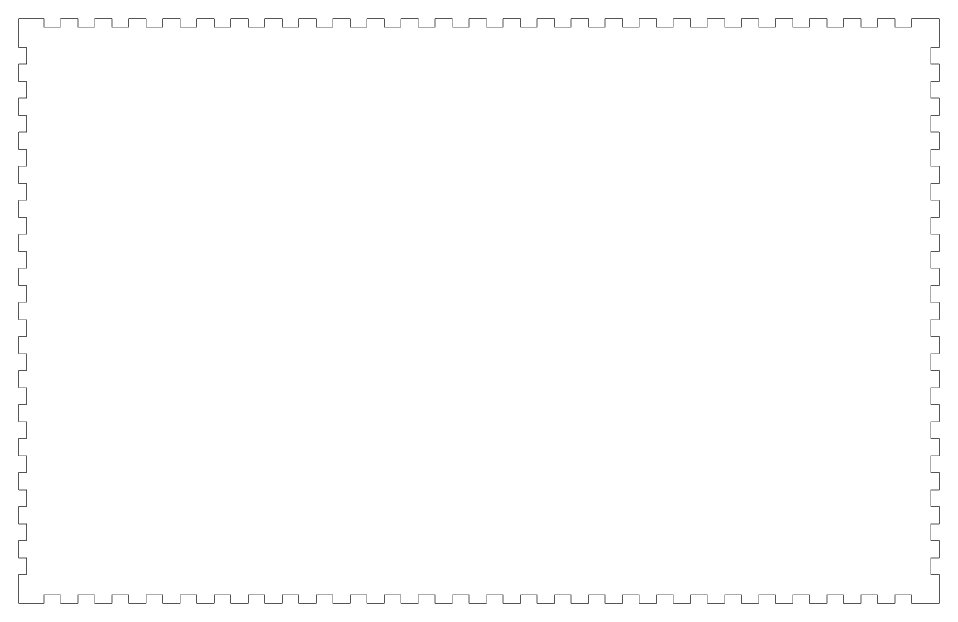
# Model space of a CAD drawing. Extents: x 10 to 1487, y 10 to 216.
# Drawn here: x 994.9 to 1319.7, y 9.9 to 216.3 of the extents above; entities that cross this region are included whole.
import ezdxf

# ---------------------------------------------------------------- set-up
doc = ezdxf.new("R2010")
doc.units = 0
doc.layers.get('0').update_dxf_attribs({"linetype": 'CONTINUOUS'})

msp = doc.modelspace()

# ---------------------------------------------------------------- linework, layer by layer
at = {"color": 0, "const_width": 0.2}
msp.add_lwpolyline([(997.25, 10.0004), (1003.88, 10.0004), (1003.89, 10.0004), (1003.95, 10.0294), (1003.98, 10.0831), (1003.98, 10.0996), (1003.98, 13.0996), (1003.98, 13.0831), (1003.95, 13.0294), (1003.89, 13.0004), (1003.88, 13.0004), (1009.88, 13.0004), (1009.86, 13.0004), (1009.81, 13.0294), (1009.78, 13.0831), (1009.78, 13.0996), (1009.78, 10.0996), (1009.78, 10.0831), (1009.81, 10.0294), (1009.86, 10.0004), (1009.88, 10.0004), (1015.88, 10.0004), (1015.89, 10.0004), (1015.95, 10.0294), (1015.98, 10.0831), (1015.98, 10.0996), (1015.98, 13.0996), (1015.98, 13.0831), (1015.95, 13.0294), (1015.89, 13.0004), (1015.88, 13.0004), (1021.88, 13.0004), (1021.86, 13.0004), (1021.81, 13.0294), (1021.78, 13.0831), (1021.78, 13.0996), (1021.78, 10.0996), (1021.78, 10.0831), (1021.81, 10.0294), (1021.86, 10.0004), (1021.88, 10.0004), (1027.88, 10.0004), (1027.89, 10.0004), (1027.95, 10.0294), (1027.98, 10.0831), (1027.98, 10.0996), (1027.98, 13.0996), (1027.98, 13.0831), (1027.95, 13.0294), (1027.89, 13.0004), (1027.88, 13.0004), (1033.88, 13.0004), (1033.86, 13.0004), (1033.8, 13.0294), (1033.78, 13.0831), (1033.78, 13.0996), (1033.78, 10.0996), (1033.78, 10.0831), (1033.8, 10.0294), (1033.86, 10.0004), (1033.88, 10.0004), (1039.88, 10.0004), (1039.89, 10.0004), (1039.95, 10.0294), (1039.98, 10.0831), (1039.98, 10.0996), (1039.98, 13.0996), (1039.98, 13.0831), (1039.95, 13.0294), (1039.89, 13.0004), (1039.88, 13.0004), (1045.88, 13.0004), (1045.86, 13.0004), (1045.81, 13.0294), (1045.78, 13.0831), (1045.78, 13.0996), (1045.78, 10.0996), (1045.78, 10.0831), (1045.81, 10.0294), (1045.86, 10.0004), (1045.88, 10.0004), (1051.88, 10.0004), (1051.9, 10.0004), (1051.95, 10.0294), (1051.98, 10.0831), (1051.98, 10.0996), (1051.98, 13.0996), (1051.98, 13.0831), (1051.95, 13.0294), (1051.9, 13.0004), (1051.88, 13.0004), (1057.88, 13.0004), (1057.86, 13.0004), (1057.81, 13.0294), (1057.78, 13.0831), (1057.78, 13.0996), (1057.78, 10.0996), (1057.78, 10.0831), (1057.81, 10.0294), (1057.86, 10.0004), (1057.88, 10.0004), (1063.88, 10.0004), (1063.89, 10.0004), (1063.95, 10.0294), (1063.98, 10.0831), (1063.98, 10.0996), (1063.98, 13.0996), (1063.98, 13.0831), (1063.95, 13.0294), (1063.89, 13.0004), (1063.88, 13.0004), (1069.88, 13.0004), (1069.86, 13.0004), (1069.81, 13.0294), (1069.78, 13.0831), (1069.78, 13.0996), (1069.78, 10.0996), (1069.78, 10.0831), (1069.81, 10.0294), (1069.86, 10.0004), (1069.88, 10.0004), (1075.88, 10.0004), (1075.89, 10.0004), (1075.95, 10.0294), (1075.98, 10.0831), (1075.98, 10.0996), (1075.98, 13.0996), (1075.98, 13.0831), (1075.95, 13.0294), (1075.89, 13.0004), (1075.88, 13.0004), (1081.88, 13.0004), (1081.86, 13.0004), (1081.81, 13.0294), (1081.78, 13.0831), (1081.78, 13.0996), (1081.78, 10.0996), (1081.78, 10.0831), (1081.81, 10.0294), (1081.86, 10.0004), (1081.88, 10.0004), (1087.88, 10.0004), (1087.89, 10.0004), (1087.95, 10.0294), (1087.98, 10.0831), (1087.98, 10.0996), (1087.98, 13.0996), (1087.98, 13.0831), (1087.95, 13.0294), (1087.89, 13.0004), (1087.88, 13.0004), (1093.88, 13.0004), (1093.86, 13.0004), (1093.81, 13.0294), (1093.78, 13.0831), (1093.78, 13.0996), (1093.78, 10.0996), (1093.78, 10.0831), (1093.81, 10.0294), (1093.86, 10.0004), (1093.88, 10.0004), (1099.88, 10.0004), (1099.89, 10.0004), (1099.95, 10.0294), (1099.98, 10.0831), (1099.98, 10.0996), (1099.98, 13.0996), (1099.98, 13.0831), (1099.95, 13.0294), (1099.89, 13.0004), (1099.88, 13.0004), (1105.88, 13.0004), (1105.86, 13.0004), (1105.81, 13.0294), (1105.78, 13.0831), (1105.78, 13.0996), (1105.78, 10.0996), (1105.78, 10.0831), (1105.81, 10.0294), (1105.86, 10.0004), (1105.88, 10.0004), (1111.88, 10.0004), (1111.89, 10.0004), (1111.95, 10.0294), (1111.98, 10.0831), (1111.98, 10.0996), (1111.98, 13.0996), (1111.98, 13.0831), (1111.95, 13.0294), (1111.89, 13.0004), (1111.88, 13.0004), (1117.88, 13.0004), (1117.86, 13.0004), (1117.81, 13.0294), (1117.78, 13.0831), (1117.78, 13.0996), (1117.78, 10.0996), (1117.78, 10.0831), (1117.81, 10.0294), (1117.86, 10.0004), (1117.88, 10.0004), (1123.88, 10.0004), (1123.89, 10.0004), (1123.95, 10.0294), (1123.98, 10.0831), (1123.98, 10.0996), (1123.98, 13.0996), (1123.98, 13.0831), (1123.95, 13.0294), (1123.89, 13.0004), (1123.88, 13.0004), (1129.88, 13.0004), (1129.86, 13.0004), (1129.81, 13.0294), (1129.78, 13.0831), (1129.78, 13.0996), (1129.78, 10.0996), (1129.78, 10.0831), (1129.81, 10.0294), (1129.86, 10.0004), (1129.88, 10.0004), (1135.88, 10.0004), (1135.9, 10.0004), (1135.95, 10.0294), (1135.98, 10.0831), (1135.98, 10.0996), (1135.98, 13.0996), (1135.98, 13.0831), (1135.95, 13.0294), (1135.9, 13.0004), (1135.88, 13.0004), (1141.88, 13.0004), (1141.86, 13.0004), (1141.81, 13.0294), (1141.78, 13.0831), (1141.78, 13.0996), (1141.78, 10.0996), (1141.78, 10.0831), (1141.81, 10.0294), (1141.86, 10.0004), (1141.88, 10.0004), (1147.88, 10.0004), (1147.89, 10.0004), (1147.95, 10.0294), (1147.98, 10.0831), (1147.98, 10.0996), (1147.98, 13.0996), (1147.98, 13.0831), (1147.95, 13.0294), (1147.89, 13.0004), (1147.88, 13.0004), (1153.88, 13.0004), (1153.86, 13.0004), (1153.81, 13.0294), (1153.78, 13.0831), (1153.78, 13.0996), (1153.78, 10.0996), (1153.78, 10.0831), (1153.81, 10.0294), (1153.86, 10.0004), (1153.88, 10.0004), (1159.88, 10.0004), (1159.89, 10.0004), (1159.95, 10.0294), (1159.98, 10.0831), (1159.98, 10.0996), (1159.98, 13.0996), (1159.98, 13.0831), (1159.95, 13.0294), (1159.89, 13.0004), (1159.88, 13.0004), (1165.88, 13.0004), (1165.86, 13.0004), (1165.81, 13.0294), (1165.78, 13.0831), (1165.78, 13.0996), (1165.78, 10.0996), (1165.78, 10.0831), (1165.81, 10.0294), (1165.86, 10.0004), (1165.88, 10.0004), (1171.88, 10.0004), (1171.89, 10.0004), (1171.95, 10.0294), (1171.98, 10.0831), (1171.98, 10.0996), (1171.98, 13.0996), (1171.98, 13.0831), (1171.95, 13.0294), (1171.89, 13.0004), (1171.88, 13.0004), (1177.88, 13.0004), (1177.86, 13.0004), (1177.81, 13.0294), (1177.78, 13.0831), (1177.78, 13.0996), (1177.78, 10.0996), (1177.78, 10.0831), (1177.81, 10.0294), (1177.86, 10.0004), (1177.88, 10.0004), (1183.88, 10.0004), (1183.89, 10.0004), (1183.95, 10.0294), (1183.98, 10.0831), (1183.98, 10.0996), (1183.98, 13.0996), (1183.98, 13.0831), (1183.95, 13.0294), (1183.89, 13.0004), (1183.88, 13.0004), (1189.88, 13.0004), (1189.86, 13.0004), (1189.81, 13.0294), (1189.78, 13.0831), (1189.78, 13.0996), (1189.78, 10.0996), (1189.78, 10.0831), (1189.81, 10.0294), (1189.86, 10.0004), (1189.88, 10.0004), (1195.88, 10.0004), (1195.89, 10.0004), (1195.95, 10.0294), (1195.98, 10.0831), (1195.98, 10.0996), (1195.98, 13.0996), (1195.98, 13.0831), (1195.95, 13.0294), (1195.89, 13.0004), (1195.88, 13.0004), (1201.88, 13.0004), (1201.86, 13.0004), (1201.81, 13.0294), (1201.78, 13.0831), (1201.78, 13.0996), (1201.78, 10.0996), (1201.78, 10.0831), (1201.81, 10.0294), (1201.86, 10.0004), (1201.88, 10.0004), (1207.88, 10.0004), (1207.89, 10.0004), (1207.95, 10.0294), (1207.98, 10.0831), (1207.98, 10.0996), (1207.98, 13.0996), (1207.98, 13.0831), (1207.95, 13.0294), (1207.89, 13.0004), (1207.88, 13.0004), (1213.88, 13.0004), (1213.86, 13.0004), (1213.81, 13.0294), (1213.78, 13.0831), (1213.78, 13.0996), (1213.78, 10.0996), (1213.78, 10.0831), (1213.81, 10.0294), (1213.86, 10.0004), (1213.88, 10.0004), (1219.88, 10.0004), (1219.89, 10.0004), (1219.95, 10.0294), (1219.98, 10.0831), (1219.98, 10.0996), (1219.98, 13.0996), (1219.98, 13.0831), (1219.95, 13.0294), (1219.89, 13.0004), (1219.88, 13.0004), (1225.88, 13.0004), (1225.86, 13.0004), (1225.81, 13.0294), (1225.78, 13.0831), (1225.78, 13.0996), (1225.78, 10.0996), (1225.78, 10.0831), (1225.81, 10.0294), (1225.86, 10.0004), (1225.88, 10.0004), (1231.88, 10.0004), (1231.89, 10.0004), (1231.95, 10.0294), (1231.98, 10.0831), (1231.98, 10.0996), (1231.98, 13.0996), (1231.98, 13.0831), (1231.95, 13.0294), (1231.89, 13.0004), (1231.88, 13.0004), (1237.88, 13.0004), (1237.86, 13.0004), (1237.81, 13.0294), (1237.78, 13.0831), (1237.78, 13.0996), (1237.78, 10.0996), (1237.78, 10.0831), (1237.81, 10.0294), (1237.86, 10.0004), (1237.88, 10.0004), (1243.88, 10.0004), (1243.89, 10.0004), (1243.95, 10.0294), (1243.98, 10.0831), (1243.98, 10.0996), (1243.98, 13.0996), (1243.98, 13.0831), (1243.95, 13.0294), (1243.89, 13.0004), (1243.88, 13.0004), (1249.88, 13.0004), (1249.86, 13.0004), (1249.81, 13.0294), (1249.78, 13.0831), (1249.78, 13.0996), (1249.78, 10.0996), (1249.78, 10.0831), (1249.81, 10.0294), (1249.86, 10.0004), (1249.88, 10.0004), (1255.88, 10.0004), (1255.9, 10.0004), (1255.95, 10.0294), (1255.98, 10.0831), (1255.98, 10.0996), (1255.98, 13.0996), (1255.98, 13.0831), (1255.95, 13.0294), (1255.9, 13.0004), (1255.88, 13.0004), (1261.88, 13.0004), (1261.86, 13.0004), (1261.8, 13.0294), (1261.78, 13.0831), (1261.78, 13.0996), (1261.78, 10.0996), (1261.78, 10.0831), (1261.8, 10.0294), (1261.86, 10.0004), (1261.88, 10.0004), (1267.88, 10.0004), (1267.89, 10.0004), (1267.95, 10.0294), (1267.98, 10.0831), (1267.98, 10.0996), (1267.98, 13.0996), (1267.98, 13.0831), (1267.95, 13.0294), (1267.89, 13.0004), (1267.88, 13.0004), (1273.88, 13.0004), (1273.86, 13.0004), (1273.81, 13.0294), (1273.78, 13.0831), (1273.78, 13.0996), (1273.78, 10.0996), (1273.78, 10.0831), (1273.81, 10.0294), (1273.86, 10.0004), (1273.88, 10.0004), (1279.88, 10.0004), (1279.9, 10.0004), (1279.95, 10.0294), (1279.98, 10.0831), (1279.98, 10.0996), (1279.98, 13.0996), (1279.98, 13.0831), (1279.95, 13.0294), (1279.9, 13.0004), (1279.88, 13.0004), (1285.88, 13.0004), (1285.86, 13.0004), (1285.8, 13.0294), (1285.78, 13.0831), (1285.78, 13.0996), (1285.78, 10.0996), (1285.78, 10.0831), (1285.8, 10.0294), (1285.86, 10.0004), (1285.88, 10.0004), (1291.88, 10.0004), (1291.89, 10.0004), (1291.95, 10.0294), (1291.98, 10.0831), (1291.98, 10.0996), (1291.98, 13.0996), (1291.98, 13.0831), (1291.95, 13.0294), (1291.89, 13.0004), (1291.88, 13.0004), (1297.88, 13.0004), (1297.86, 13.0004), (1297.81, 13.0294), (1297.78, 13.0831), (1297.78, 13.0996), (1297.78, 10.0996), (1297.78, 10.0831), (1297.81, 10.0294), (1297.86, 10.0004), (1297.88, 10.0004), (1303.88, 10.0004), (1303.89, 10.0004), (1303.95, 10.0294), (1303.98, 10.0831), (1303.98, 10.0996), (1303.98, 13.0996), (1303.98, 13.0831), (1303.95, 13.0294), (1303.89, 13.0004), (1303.88, 13.0004), (1309.88, 13.0004), (1309.86, 13.0004), (1309.81, 13.0294), (1309.78, 13.0831), (1309.78, 13.0996), (1309.78, 10.0996), (1309.78, 10.0831), (1309.81, 10.0294), (1309.86, 10.0004), (1309.88, 10.0004), (1316.5, 10.0004), (1319.5, 10.0004), (1319.52, 10.0004), (1319.57, 10.0294), (1319.6, 10.0831), (1319.6, 10.0996), (1319.6, 13.0996), (1319.6, 20.1001), (1319.6, 20.118), (1319.57, 20.1717), (1319.52, 20.2007), (1319.5, 20.2007), (1316.5, 20.2007), (1316.52, 20.2007), (1316.57, 20.1717), (1316.61, 20.118), (1316.61, 20.1001), (1316.61, 26.1001), (1316.61, 26.0835), (1316.57, 26.0298), (1316.52, 25.9994), (1316.5, 25.9994), (1319.5, 25.9994), (1319.52, 25.9994), (1319.57, 26.0298), (1319.6, 26.0835), (1319.6, 26.1001), (1319.6, 32.1), (1319.6, 32.1179), (1319.57, 32.1717), (1319.52, 32.2006), (1319.5, 32.2006), (1316.5, 32.2006), (1316.52, 32.2006), (1316.57, 32.1717), (1316.61, 32.1179), (1316.61, 32.1), (1316.61, 38.1), (1316.61, 38.0834), (1316.57, 38.0298), (1316.52, 38.0009), (1316.5, 38.0009), (1319.5, 38.0009), (1319.52, 38.0009), (1319.57, 38.0298), (1319.6, 38.0834), (1319.6, 38.1), (1319.6, 44.1), (1319.6, 44.118), (1319.57, 44.1702), (1319.52, 44.1992), (1319.5, 44.1992), (1316.5, 44.1992), (1316.52, 44.1992), (1316.57, 44.1702), (1316.61, 44.118), (1316.61, 44.1), (1316.61, 50.1001), (1316.61, 50.0835), (1316.57, 50.0295), (1316.52, 49.9992), (1316.5, 49.9992), (1319.5, 49.9992), (1319.52, 49.9992), (1319.57, 50.0295), (1319.6, 50.0835), (1319.6, 50.1001), (1319.6, 56.0998), (1319.6, 56.1178), (1319.57, 56.1717), (1319.52, 56.2007), (1319.5, 56.2007), (1316.5, 56.2007), (1316.52, 56.2007), (1316.57, 56.1717), (1316.61, 56.1178), (1316.61, 56.0998), (1316.61, 62.0998), (1316.61, 62.0832), (1316.57, 62.0296), (1316.52, 61.9993), (1316.5, 61.9993), (1319.5, 61.9993), (1319.52, 61.9993), (1319.57, 62.0296), (1319.6, 62.0832), (1319.6, 62.0998), (1319.6, 68.0999), (1319.6, 68.1179), (1319.57, 68.1715), (1319.52, 68.2004), (1319.5, 68.2004), (1316.5, 68.2004), (1316.52, 68.2004), (1316.57, 68.1715), (1316.61, 68.1179), (1316.61, 68.0999), (1316.61, 74.0999), (1316.61, 74.0833), (1316.57, 74.0297), (1316.52, 74.0008), (1316.5, 74.0008), (1319.5, 74.0008), (1319.52, 74.0008), (1319.57, 74.0297), (1319.6, 74.0833), (1319.6, 74.0999), (1319.6, 80.1), (1319.6, 80.1176), (1319.57, 80.1716), (1319.52, 80.2005), (1319.5, 80.2005), (1316.5, 80.2005), (1316.52, 80.2005), (1316.57, 80.1716), (1316.61, 80.1176), (1316.61, 80.1), (1316.61, 86.1), (1316.61, 86.0834), (1316.57, 86.0294), (1316.52, 86.0005), (1316.5, 86.0005), (1319.5, 86.0005), (1319.52, 86.0005), (1319.57, 86.0294), (1319.6, 86.0834), (1319.6, 86.1), (1319.6, 92.0997), (1319.6, 92.1177), (1319.57, 92.1713), (1319.52, 92.2002), (1319.5, 92.2002), (1316.5, 92.2002), (1316.52, 92.2002), (1316.57, 92.1713), (1316.61, 92.1177), (1316.61, 92.0997), (1316.61, 98.0997), (1316.61, 98.0832), (1316.57, 98.0295), (1316.52, 98.0006), (1316.5, 98.0006), (1319.5, 98.0006), (1319.52, 98.0006), (1319.57, 98.0295), (1319.6, 98.0832), (1319.6, 98.0997), (1319.6, 104.1), (1319.6, 104.118), (1319.57, 104.171), (1319.52, 104.2), (1319.5, 104.2), (1316.5, 104.2), (1316.52, 104.2), (1316.57, 104.171), (1316.61, 104.118), (1316.61, 104.1), (1316.61, 110.1), (1316.61, 110.083), (1316.57, 110.03), (1316.52, 110.001), (1316.5, 110.001), (1319.5, 110.001), (1319.52, 110.001), (1319.57, 110.03), (1319.6, 110.083), (1319.6, 110.1), (1319.6, 116.1), (1319.6, 116.118), (1319.57, 116.171), (1319.52, 116.2), (1319.5, 116.2), (1316.5, 116.2), (1316.52, 116.2), (1316.57, 116.171), (1316.61, 116.118), (1316.61, 116.1), (1316.61, 122.1), (1316.61, 122.083), (1316.57, 122.029), (1316.52, 122), (1316.5, 122), (1319.5, 122), (1319.52, 122), (1319.57, 122.029), (1319.6, 122.083), (1319.6, 122.1), (1319.6, 128.1), (1319.6, 128.118), (1319.57, 128.171), (1319.52, 128.2), (1319.5, 128.2), (1316.5, 128.2), (1316.52, 128.2), (1316.57, 128.171), (1316.61, 128.118), (1316.61, 128.1), (1316.61, 134.1), (1316.61, 134.083), (1316.57, 134.029), (1316.52, 134.001), (1316.5, 134.001), (1319.5, 134.001), (1319.52, 134.001), (1319.57, 134.029), (1319.6, 134.083), (1319.6, 134.1), (1319.6, 140.1), (1319.6, 140.118), (1319.57, 140.171), (1319.52, 140.2), (1319.5, 140.2), (1316.5, 140.2), (1316.52, 140.2), (1316.57, 140.171), (1316.61, 140.118), (1316.61, 140.1), (1316.61, 146.1), (1316.61, 146.083), (1316.57, 146.029), (1316.52, 146), (1316.5, 146), (1319.5, 146), (1319.52, 146), (1319.57, 146.029), (1319.6, 146.083), (1319.6, 146.1), (1319.6, 152.099), (1319.6, 152.117), (1319.57, 152.171), (1319.52, 152.2), (1319.5, 152.2), (1316.5, 152.2), (1316.52, 152.2), (1316.57, 152.171), (1316.61, 152.117), (1316.61, 152.099), (1316.61, 158.099), (1316.61, 158.083), (1316.57, 158.029), (1316.52, 158), (1316.5, 158), (1319.5, 158), (1319.52, 158), (1319.57, 158.029), (1319.6, 158.083), (1319.6, 158.099), (1319.6, 164.1), (1319.6, 164.118), (1319.57, 164.171), (1319.52, 164.2), (1319.5, 164.2), (1316.5, 164.2), (1316.52, 164.2), (1316.57, 164.171), (1316.61, 164.118), (1316.61, 164.1), (1316.61, 170.1), (1316.61, 170.083), (1316.57, 170.029), (1316.52, 170), (1316.5, 170), (1319.5, 170), (1319.52, 170), (1319.57, 170.029), (1319.6, 170.083), (1319.6, 170.1), (1319.6, 176.1), (1319.6, 176.117), (1319.57, 176.171), (1319.52, 176.2), (1319.5, 176.2), (1316.5, 176.2), (1316.52, 176.2), (1316.57, 176.171), (1316.61, 176.117), (1316.61, 176.1), (1316.61, 182.1), (1316.61, 182.083), (1316.57, 182.029), (1316.52, 182), (1316.5, 182), (1319.5, 182), (1319.52, 182), (1319.57, 182.029), (1319.6, 182.083), (1319.6, 182.1), (1319.6, 188.099), (1319.6, 188.117), (1319.57, 188.171), (1319.52, 188.2), (1319.5, 188.2), (1316.5, 188.2), (1316.52, 188.2), (1316.57, 188.171), (1316.61, 188.117), (1316.61, 188.099), (1316.61, 194.099), (1316.61, 194.083), (1316.57, 194.029), (1316.52, 194), (1316.5, 194), (1319.5, 194), (1319.52, 194), (1319.57, 194.029), (1319.6, 194.083), (1319.6, 194.099), (1319.6, 200.101), (1319.6, 200.119), (1319.57, 200.171), (1319.52, 200.2), (1319.5, 200.2), (1316.5, 200.2), (1316.52, 200.2), (1316.57, 200.171), (1316.61, 200.119), (1316.61, 200.101), (1316.61, 206.099), (1316.61, 206.083), (1316.57, 206.029), (1316.52, 206), (1316.5, 206), (1319.5, 206), (1319.52, 206), (1319.57, 206.029), (1319.6, 206.083), (1319.6, 206.099), (1319.6, 213.1), (1319.6, 216.1), (1319.6, 216.118), (1319.57, 216.172), (1319.52, 216.201), (1319.5, 216.201), (1316.5, 216.201), (1309.88, 216.201), (1309.86, 216.201), (1309.81, 216.172), (1309.78, 216.118), (1309.78, 216.1), (1309.78, 213.1), (1309.78, 213.118), (1309.81, 213.172), (1309.86, 213.201), (1309.88, 213.201), (1303.88, 213.201), (1303.89, 213.201), (1303.95, 213.172), (1303.98, 213.118), (1303.98, 213.1), (1303.98, 216.1), (1303.98, 216.118), (1303.95, 216.172), (1303.89, 216.201), (1303.88, 216.201), (1297.88, 216.201), (1297.86, 216.201), (1297.81, 216.172), (1297.78, 216.118), (1297.78, 216.1), (1297.78, 213.1), (1297.78, 213.118), (1297.81, 213.172), (1297.86, 213.201), (1297.88, 213.201), (1291.88, 213.201), (1291.89, 213.201), (1291.95, 213.172), (1291.98, 213.118), (1291.98, 213.1), (1291.98, 216.1), (1291.98, 216.118), (1291.95, 216.172), (1291.89, 216.201), (1291.88, 216.201), (1285.88, 216.201), (1285.86, 216.201), (1285.8, 216.172), (1285.78, 216.118), (1285.78, 216.1), (1285.78, 213.1), (1285.78, 213.118), (1285.8, 213.172), (1285.86, 213.201), (1285.88, 213.201), (1279.88, 213.201), (1279.9, 213.201), (1279.95, 213.172), (1279.98, 213.118), (1279.98, 213.1), (1279.98, 216.1), (1279.98, 216.118), (1279.95, 216.172), (1279.9, 216.201), (1279.88, 216.201), (1273.88, 216.201), (1273.86, 216.201), (1273.81, 216.172), (1273.78, 216.118), (1273.78, 216.1), (1273.78, 213.1), (1273.78, 213.118), (1273.81, 213.172), (1273.86, 213.201), (1273.88, 213.201), (1267.88, 213.201), (1267.89, 213.201), (1267.95, 213.172), (1267.98, 213.118), (1267.98, 213.1), (1267.98, 216.1), (1267.98, 216.118), (1267.95, 216.172), (1267.89, 216.201), (1267.88, 216.201), (1261.88, 216.201), (1261.86, 216.201), (1261.8, 216.172), (1261.78, 216.118), (1261.78, 216.1), (1261.78, 213.1), (1261.78, 213.118), (1261.8, 213.172), (1261.86, 213.201), (1261.88, 213.201), (1255.88, 213.201), (1255.9, 213.201), (1255.95, 213.172), (1255.98, 213.118), (1255.98, 213.1), (1255.98, 216.1), (1255.98, 216.118), (1255.95, 216.172), (1255.9, 216.201), (1255.88, 216.201), (1249.88, 216.201), (1249.86, 216.201), (1249.81, 216.172), (1249.78, 216.118), (1249.78, 216.1), (1249.78, 213.1), (1249.78, 213.118), (1249.81, 213.172), (1249.86, 213.201), (1249.88, 213.201), (1243.88, 213.201), (1243.89, 213.201), (1243.95, 213.172), (1243.98, 213.118), (1243.98, 213.1), (1243.98, 216.1), (1243.98, 216.118), (1243.95, 216.172), (1243.89, 216.201), (1243.88, 216.201), (1237.88, 216.201), (1237.86, 216.201), (1237.81, 216.172), (1237.78, 216.118), (1237.78, 216.1), (1237.78, 213.1), (1237.78, 213.118), (1237.81, 213.172), (1237.86, 213.201), (1237.88, 213.201), (1231.88, 213.201), (1231.89, 213.201), (1231.95, 213.172), (1231.98, 213.118), (1231.98, 213.1), (1231.98, 216.1), (1231.98, 216.118), (1231.95, 216.172), (1231.89, 216.201), (1231.88, 216.201), (1225.88, 216.201), (1225.86, 216.201), (1225.81, 216.172), (1225.78, 216.118), (1225.78, 216.1), (1225.78, 213.1), (1225.78, 213.118), (1225.81, 213.172), (1225.86, 213.201), (1225.88, 213.201), (1219.88, 213.201), (1219.89, 213.201), (1219.95, 213.172), (1219.98, 213.118), (1219.98, 213.1), (1219.98, 216.1), (1219.98, 216.118), (1219.95, 216.172), (1219.89, 216.201), (1219.88, 216.201), (1213.88, 216.201), (1213.86, 216.201), (1213.81, 216.172), (1213.78, 216.118), (1213.78, 216.1), (1213.78, 213.1), (1213.78, 213.118), (1213.81, 213.172), (1213.86, 213.201), (1213.88, 213.201), (1207.88, 213.201), (1207.89, 213.201), (1207.95, 213.172), (1207.98, 213.118), (1207.98, 213.1), (1207.98, 216.1), (1207.98, 216.118), (1207.95, 216.172), (1207.89, 216.201), (1207.88, 216.201), (1201.88, 216.201), (1201.86, 216.201), (1201.81, 216.172), (1201.78, 216.118), (1201.78, 216.1), (1201.78, 213.1), (1201.78, 213.118), (1201.81, 213.172), (1201.86, 213.201), (1201.88, 213.201), (1195.88, 213.201), (1195.89, 213.201), (1195.95, 213.172), (1195.98, 213.118), (1195.98, 213.1), (1195.98, 216.1), (1195.98, 216.118), (1195.95, 216.172), (1195.89, 216.201), (1195.88, 216.201), (1189.88, 216.201), (1189.86, 216.201), (1189.81, 216.172), (1189.78, 216.118), (1189.78, 216.1), (1189.78, 213.1), (1189.78, 213.118), (1189.81, 213.172), (1189.86, 213.201), (1189.88, 213.201), (1183.88, 213.201), (1183.89, 213.201), (1183.95, 213.172), (1183.98, 213.118), (1183.98, 213.1), (1183.98, 216.1), (1183.98, 216.118), (1183.95, 216.172), (1183.89, 216.201), (1183.88, 216.201), (1177.88, 216.201), (1177.86, 216.201), (1177.81, 216.172), (1177.78, 216.118), (1177.78, 216.1), (1177.78, 213.1), (1177.78, 213.118), (1177.81, 213.172), (1177.86, 213.201), (1177.88, 213.201), (1171.88, 213.201), (1171.89, 213.201), (1171.95, 213.172), (1171.98, 213.118), (1171.98, 213.1), (1171.98, 216.1), (1171.98, 216.118), (1171.95, 216.172), (1171.89, 216.201), (1171.88, 216.201), (1165.88, 216.201), (1165.86, 216.201), (1165.81, 216.172), (1165.78, 216.118), (1165.78, 216.1), (1165.78, 213.1), (1165.78, 213.118), (1165.81, 213.172), (1165.86, 213.201), (1165.88, 213.201), (1159.88, 213.201), (1159.89, 213.201), (1159.95, 213.172), (1159.98, 213.118), (1159.98, 213.1), (1159.98, 216.1), (1159.98, 216.118), (1159.95, 216.172), (1159.89, 216.201), (1159.88, 216.201), (1153.88, 216.201), (1153.86, 216.201), (1153.81, 216.172), (1153.78, 216.118), (1153.78, 216.1), (1153.78, 213.1), (1153.78, 213.118), (1153.81, 213.172), (1153.86, 213.201), (1153.88, 213.201), (1147.88, 213.201), (1147.89, 213.201), (1147.95, 213.172), (1147.98, 213.118), (1147.98, 213.1), (1147.98, 216.1), (1147.98, 216.118), (1147.95, 216.172), (1147.89, 216.201), (1147.88, 216.201), (1141.88, 216.201), (1141.86, 216.201), (1141.81, 216.172), (1141.78, 216.118), (1141.78, 216.1), (1141.78, 213.1), (1141.78, 213.118), (1141.81, 213.172), (1141.86, 213.201), (1141.88, 213.201), (1135.88, 213.201), (1135.9, 213.201), (1135.95, 213.172), (1135.98, 213.118), (1135.98, 213.1), (1135.98, 216.1), (1135.98, 216.118), (1135.95, 216.172), (1135.9, 216.201), (1135.88, 216.201), (1129.88, 216.201), (1129.86, 216.201), (1129.81, 216.172), (1129.78, 216.118), (1129.78, 216.1), (1129.78, 213.1), (1129.78, 213.118), (1129.81, 213.172), (1129.86, 213.201), (1129.88, 213.201), (1123.88, 213.201), (1123.89, 213.201), (1123.95, 213.172), (1123.98, 213.118), (1123.98, 213.1), (1123.98, 216.1), (1123.98, 216.118), (1123.95, 216.172), (1123.89, 216.201), (1123.88, 216.201), (1117.88, 216.201), (1117.86, 216.201), (1117.81, 216.172), (1117.78, 216.118), (1117.78, 216.1), (1117.78, 213.1), (1117.78, 213.118), (1117.81, 213.172), (1117.86, 213.201), (1117.88, 213.201), (1111.88, 213.201), (1111.89, 213.201), (1111.95, 213.172), (1111.98, 213.118), (1111.98, 213.1), (1111.98, 216.1), (1111.98, 216.118), (1111.95, 216.172), (1111.89, 216.201), (1111.88, 216.201), (1105.88, 216.201), (1105.86, 216.201), (1105.81, 216.172), (1105.78, 216.118), (1105.78, 216.1), (1105.78, 213.1), (1105.78, 213.118), (1105.81, 213.172), (1105.86, 213.201), (1105.88, 213.201), (1099.88, 213.201), (1099.89, 213.201), (1099.95, 213.172), (1099.98, 213.118), (1099.98, 213.1), (1099.98, 216.1), (1099.98, 216.118), (1099.95, 216.172), (1099.89, 216.201), (1099.88, 216.201), (1093.88, 216.201), (1093.86, 216.201), (1093.81, 216.172), (1093.78, 216.118), (1093.78, 216.1), (1093.78, 213.1), (1093.78, 213.118), (1093.81, 213.172), (1093.86, 213.201), (1093.88, 213.201), (1087.88, 213.201), (1087.89, 213.201), (1087.95, 213.172), (1087.98, 213.118), (1087.98, 213.1), (1087.98, 216.1), (1087.98, 216.118), (1087.95, 216.172), (1087.89, 216.201), (1087.88, 216.201), (1081.88, 216.201), (1081.86, 216.201), (1081.81, 216.172), (1081.78, 216.118), (1081.78, 216.1), (1081.78, 213.1), (1081.78, 213.118), (1081.81, 213.172), (1081.86, 213.201), (1081.88, 213.201), (1075.88, 213.201), (1075.89, 213.201), (1075.95, 213.172), (1075.98, 213.118), (1075.98, 213.1), (1075.98, 216.1), (1075.98, 216.118), (1075.95, 216.172), (1075.89, 216.201), (1075.88, 216.201), (1069.88, 216.201), (1069.86, 216.201), (1069.81, 216.172), (1069.78, 216.118), (1069.78, 216.1), (1069.78, 213.1), (1069.78, 213.118), (1069.81, 213.172), (1069.86, 213.201), (1069.88, 213.201), (1063.88, 213.201), (1063.89, 213.201), (1063.95, 213.172), (1063.98, 213.118), (1063.98, 213.1), (1063.98, 216.1), (1063.98, 216.118), (1063.95, 216.172), (1063.89, 216.201), (1063.88, 216.201), (1057.88, 216.201), (1057.86, 216.201), (1057.81, 216.172), (1057.78, 216.118), (1057.78, 216.1), (1057.78, 213.1), (1057.78, 213.118), (1057.81, 213.172), (1057.86, 213.201), (1057.88, 213.201), (1051.88, 213.201), (1051.9, 213.201), (1051.95, 213.172), (1051.98, 213.118), (1051.98, 213.1), (1051.98, 216.1), (1051.98, 216.118), (1051.95, 216.172), (1051.9, 216.201), (1051.88, 216.201), (1045.88, 216.201), (1045.86, 216.201), (1045.81, 216.172), (1045.78, 216.118), (1045.78, 216.1), (1045.78, 213.1), (1045.78, 213.118), (1045.81, 213.172), (1045.86, 213.201), (1045.88, 213.201), (1039.88, 213.201), (1039.89, 213.201), (1039.95, 213.172), (1039.98, 213.118), (1039.98, 213.1), (1039.98, 216.1), (1039.98, 216.118), (1039.95, 216.172), (1039.89, 216.201), (1039.88, 216.201), (1033.88, 216.201), (1033.86, 216.201), (1033.8, 216.172), (1033.78, 216.118), (1033.78, 216.1), (1033.78, 213.1), (1033.78, 213.118), (1033.8, 213.172), (1033.86, 213.201), (1033.88, 213.201), (1027.88, 213.201), (1027.89, 213.201), (1027.95, 213.172), (1027.98, 213.118), (1027.98, 213.1), (1027.98, 216.1), (1027.98, 216.118), (1027.95, 216.172), (1027.89, 216.201), (1027.88, 216.201), (1021.88, 216.201), (1021.86, 216.201), (1021.81, 216.172), (1021.78, 216.118), (1021.78, 216.1), (1021.78, 213.1), (1021.78, 213.118), (1021.81, 213.172), (1021.86, 213.201), (1021.88, 213.201), (1015.88, 213.201), (1015.89, 213.201), (1015.95, 213.172), (1015.98, 213.118), (1015.98, 213.1), (1015.98, 216.1), (1015.98, 216.118), (1015.95, 216.172), (1015.89, 216.201), (1015.88, 216.201), (1009.88, 216.201), (1009.86, 216.201), (1009.81, 216.172), (1009.78, 216.118), (1009.78, 216.1), (1009.78, 213.1), (1009.78, 213.118), (1009.81, 213.172), (1009.86, 213.201), (1009.88, 213.201), (1003.88, 213.201), (1003.89, 213.201), (1003.95, 213.172), (1003.98, 213.118), (1003.98, 213.1), (1003.98, 216.1), (1003.98, 216.118), (1003.95, 216.172), (1003.89, 216.201), (1003.88, 216.201), (997.25, 216.201), (995.151, 216.201), (995.133, 216.201), (995.08, 216.172), (995.049, 216.118), (995.049, 216.1), (995.049, 213.1), (995.049, 206.099), (995.049, 206.083), (995.08, 206.029), (995.133, 206), (995.151, 206), (997.969, 206), (997.952, 206), (997.899, 206.029), (997.871, 206.083), (997.871, 206.099), (997.871, 200.101), (997.871, 200.119), (997.899, 200.171), (997.952, 200.2), (997.969, 200.2), (995.151, 200.2), (995.133, 200.2), (995.08, 200.171), (995.049, 200.119), (995.049, 200.101), (995.049, 194.099), (995.049, 194.083), (995.08, 194.029), (995.133, 194), (995.151, 194), (997.969, 194), (997.952, 194), (997.899, 194.029), (997.871, 194.083), (997.871, 194.099), (997.871, 188.099), (997.871, 188.117), (997.899, 188.171), (997.952, 188.2), (997.969, 188.2), (995.151, 188.2), (995.133, 188.2), (995.08, 188.171), (995.049, 188.117), (995.049, 188.099), (995.049, 182.1), (995.049, 182.083), (995.08, 182.029), (995.133, 182), (995.151, 182), (997.969, 182), (997.952, 182), (997.899, 182.029), (997.871, 182.083), (997.871, 182.1), (997.871, 176.1), (997.871, 176.117), (997.899, 176.171), (997.952, 176.2), (997.969, 176.2), (995.151, 176.2), (995.133, 176.2), (995.08, 176.171), (995.049, 176.117), (995.049, 176.1), (995.049, 170.1), (995.049, 170.083), (995.08, 170.029), (995.133, 170), (995.151, 170), (997.969, 170), (997.952, 170), (997.899, 170.029), (997.871, 170.083), (997.871, 170.1), (997.871, 164.1), (997.871, 164.118), (997.899, 164.171), (997.952, 164.2), (997.969, 164.2), (995.151, 164.2), (995.133, 164.2), (995.08, 164.171), (995.049, 164.118), (995.049, 164.1), (995.049, 158.099), (995.049, 158.083), (995.08, 158.029), (995.133, 158), (995.151, 158), (997.969, 158), (997.952, 158), (997.899, 158.029), (997.871, 158.083), (997.871, 158.099), (997.871, 152.099), (997.871, 152.117), (997.899, 152.171), (997.952, 152.2), (997.969, 152.2), (995.151, 152.2), (995.133, 152.2), (995.08, 152.171), (995.049, 152.117), (995.049, 152.099), (995.049, 146.1), (995.049, 146.083), (995.08, 146.029), (995.133, 146), (995.151, 146), (997.969, 146), (997.952, 146), (997.899, 146.029), (997.871, 146.083), (997.871, 146.1), (997.871, 140.1), (997.871, 140.118), (997.899, 140.171), (997.952, 140.2), (997.969, 140.2), (995.151, 140.2), (995.133, 140.2), (995.08, 140.171), (995.049, 140.118), (995.049, 140.1), (995.049, 134.1), (995.049, 134.083), (995.08, 134.029), (995.133, 134.001), (995.151, 134.001), (997.969, 134.001), (997.952, 134.001), (997.899, 134.029), (997.871, 134.083), (997.871, 134.1), (997.871, 128.1), (997.871, 128.118), (997.899, 128.171), (997.952, 128.2), (997.969, 128.2), (995.151, 128.2), (995.133, 128.2), (995.08, 128.171), (995.049, 128.118), (995.049, 128.1), (995.049, 122.1), (995.049, 122.083), (995.08, 122.029), (995.133, 122), (995.151, 122), (997.969, 122), (997.952, 122), (997.899, 122.029), (997.871, 122.083), (997.871, 122.1), (997.871, 116.1), (997.871, 116.118), (997.899, 116.171), (997.952, 116.2), (997.969, 116.2), (995.151, 116.2), (995.133, 116.2), (995.08, 116.171), (995.049, 116.118), (995.049, 116.1), (995.049, 110.1), (995.049, 110.083), (995.08, 110.03), (995.133, 110.001), (995.151, 110.001), (997.969, 110.001), (997.952, 110.001), (997.899, 110.03), (997.871, 110.083), (997.871, 110.1), (997.871, 104.1), (997.871, 104.118), (997.899, 104.171), (997.952, 104.2), (997.969, 104.2), (995.151, 104.2), (995.133, 104.2), (995.08, 104.171), (995.049, 104.118), (995.049, 104.1), (995.049, 98.0997), (995.049, 98.0832), (995.08, 98.0295), (995.133, 98.0006), (995.151, 98.0006), (997.969, 98.0006), (997.952, 98.0006), (997.899, 98.0295), (997.871, 98.0832), (997.871, 98.0997), (997.871, 92.0997), (997.871, 92.1177), (997.899, 92.1713), (997.952, 92.2002), (997.969, 92.2002), (995.151, 92.2002), (995.133, 92.2002), (995.08, 92.1713), (995.049, 92.1177), (995.049, 92.0997), (995.049, 86.1), (995.049, 86.0834), (995.08, 86.0294), (995.133, 86.0005), (995.151, 86.0005), (997.969, 86.0005), (997.952, 86.0005), (997.899, 86.0294), (997.871, 86.0834), (997.871, 86.1), (997.871, 80.1), (997.871, 80.1176), (997.899, 80.1716), (997.952, 80.2005), (997.969, 80.2005), (995.151, 80.2005), (995.133, 80.2005), (995.08, 80.1716), (995.049, 80.1176), (995.049, 80.1), (995.049, 74.0999), (995.049, 74.0833), (995.08, 74.0297), (995.133, 74.0008), (995.151, 74.0008), (997.969, 74.0008), (997.952, 74.0008), (997.899, 74.0297), (997.871, 74.0833), (997.871, 74.0999), (997.871, 68.0999), (997.871, 68.1179), (997.899, 68.1715), (997.952, 68.2004), (997.969, 68.2004), (995.151, 68.2004), (995.133, 68.2004), (995.08, 68.1715), (995.049, 68.1179), (995.049, 68.0999), (995.049, 62.0998), (995.049, 62.0832), (995.08, 62.0296), (995.133, 61.9993), (995.151, 61.9993), (997.969, 61.9993), (997.952, 61.9993), (997.899, 62.0296), (997.871, 62.0832), (997.871, 62.0998), (997.871, 56.0998), (997.871, 56.1178), (997.899, 56.1717), (997.952, 56.2007), (997.969, 56.2007), (995.151, 56.2007), (995.133, 56.2007), (995.08, 56.1717), (995.049, 56.1178), (995.049, 56.0998), (995.049, 50.1001), (995.049, 50.0835), (995.08, 50.0295), (995.133, 49.9992), (995.151, 49.9992), (997.969, 49.9992), (997.952, 49.9992), (997.899, 50.0295), (997.871, 50.0835), (997.871, 50.1001), (997.871, 44.1), (997.871, 44.118), (997.899, 44.1702), (997.952, 44.1992), (997.969, 44.1992), (995.151, 44.1992), (995.133, 44.1992), (995.08, 44.1702), (995.049, 44.118), (995.049, 44.1), (995.049, 38.1), (995.049, 38.0834), (995.08, 38.0298), (995.133, 38.0009), (995.151, 38.0009), (997.969, 38.0009), (997.952, 38.0009), (997.899, 38.0298), (997.871, 38.0834), (997.871, 38.1), (997.871, 32.1), (997.871, 32.1179), (997.899, 32.1717), (997.952, 32.2006), (997.969, 32.2006), (995.151, 32.2006), (995.133, 32.2006), (995.08, 32.1717), (995.049, 32.1179), (995.049, 32.1), (995.049, 26.1001), (995.049, 26.0835), (995.08, 26.0298), (995.133, 25.9994), (995.151, 25.9994), (997.969, 25.9994), (997.952, 25.9994), (997.899, 26.0298), (997.871, 26.0835), (997.871, 26.1001), (997.871, 20.1001), (997.871, 20.118), (997.899, 20.1717), (997.952, 20.2007), (997.969, 20.2007), (995.151, 20.2007), (995.133, 20.2007), (995.08, 20.1717), (995.049, 20.118), (995.049, 20.1001), (995.049, 13.0996), (995.049, 10.0996), (995.049, 10.0831), (995.08, 10.0294), (995.133, 10.0004), (995.151, 10.0004), (997.25, 10.0004)], close=True, dxfattribs=at)

doc.saveas('drawing.dxf')
